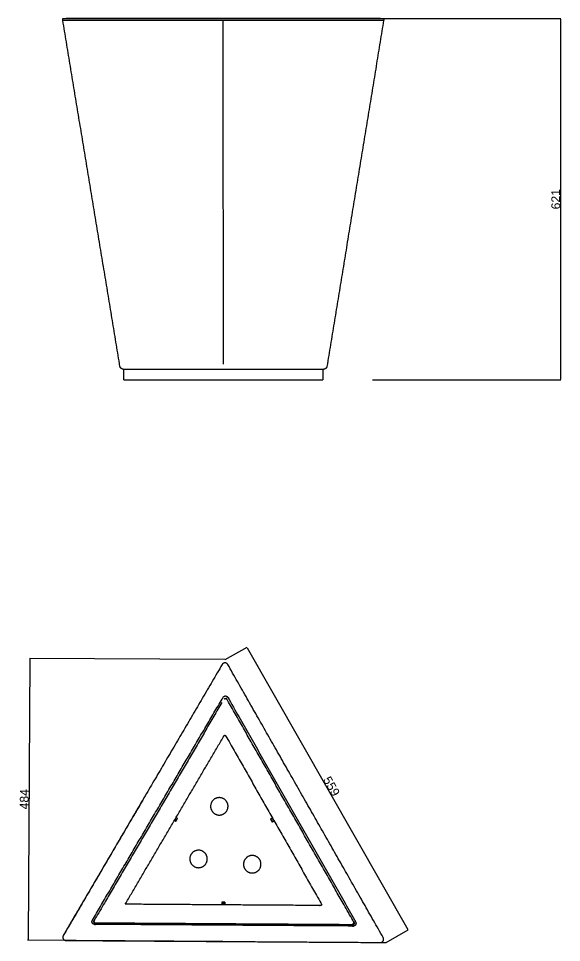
# Model space of a CAD drawing. Header units: millimetres. Extents: x -2321 to 1765, y -21 to 1587.
# Drawn here: x 832 to 1765, y 0 to 1587 of the extents above; entities that cross this region are included whole.
import ezdxf

# ---------------------------------------------------------------- set-up
doc = ezdxf.new("R2010")
doc.units = ezdxf.units.MM
doc.header["$MEASUREMENT"] = 0
doc.layers.add('Domyślny', color=7, linetype='Continuous', true_color=0x000000)
doc.layers.add('Utwórz2D linie widoczne', color=7, linetype='Continuous', true_color=0x000000)
doc.styles.add('Arial', font='arial.ttf')
doc.dimstyles.new('Domyślny', dxfattribs={"dimtxt": 15, "dimasz": 1, "dimexe": 0.5, "dimexo": 0.5, "dimgap": 0.25, "dimtad": 1, "dimtoh": 1, "dimdec": 0, "dimzin": 1, "dimdsep": 46, "dimtxsty": 'Arial', "dimcen": 0.5, "dimazin": 0, "dimtfac": 1, "dimtdec": 4, "dimtix": 1, "dimtmove": 1, "dimatfit": 3, "dimfxl": 0, "dimtolj": 1, "dimtzin": 1, "dimarcsym": 0})

# ---------------------------------------------------------------- blocks, each defined once
blk = doc.blocks.new('*D1')
at = {"layer": 'Defpoints', "color": 0}
for p in [(1439.8, 1587.2), (1439.8, 966.3), (1762.6, 966.3)]:
    blk.add_point(p, dxfattribs=at)
at = {"layer": 'Domyślny', "color": 0, "lineweight": -2}
for p, q in [((1440.3, 1587.2), (1763.1, 1587.2)), ((1762.6, 1586.2), (1762.6, 967.3)), ((1440.3, 966.3), (1763.1, 966.3))]:
    blk.add_line(p, q, dxfattribs=at)
at = {"layer": 'Domyślny', "color": 0}
for points in [[(1762.7, 1586.2), (1762.4, 1586.2), (1762.6, 1587.2)], [(1762.4, 967.3), (1762.7, 967.3), (1762.6, 966.3)]]:
    blk.add_solid(points, dxfattribs=at)
at = {"layer": 'Domyślny', "color": 0, "insert": (1754.7, 1276.8), "char_height": 15, "attachment_point": 5, "rotation": 90, "style": 'Arial'}
blk.add_mtext('\\A1;621', dxfattribs=at)
blk = doc.blocks.new('*D2')
at = {"layer": 'Defpoints', "color": 0}
for p in [(1187, 485.9), (1501, 21.4), (1463.3, 0)]:
    blk.add_point(p, dxfattribs=at)
at = {"layer": 'Domyślny', "color": 0, "lineweight": -2}
for p, q in [((1187.4, 486.1), (1225.1, 507.6)), ((1225.1, 506.4), (1500.5, 22.3)), ((1463.8, 0.2), (1501.4, 21.7))]:
    blk.add_line(p, q, dxfattribs=at)
at = {"layer": 'Domyślny', "color": 0}
for points in [[(1225.3, 506.5), (1225, 506.4), (1224.6, 507.3)], [(1500.3, 22.2), (1500.6, 22.4), (1501, 21.4)]]:
    blk.add_solid(points, dxfattribs=at)
at = {"layer": 'Domyślny', "color": 0, "insert": (1369.7, 268.3), "char_height": 15, "attachment_point": 5, "rotation": 299.6292, "style": 'Arial'}
blk.add_mtext('\\A1;559', dxfattribs=at)
blk = doc.blocks.new('*D3')
at = {"layer": 'Defpoints', "color": 0}
for p in [(1187, 485.9), (848.7, 4), (1183.8, 1.8)]:
    blk.add_point(p, dxfattribs=at)
at = {"layer": 'Domyślny', "color": 0, "lineweight": -2}
for p, q in [((851.9, 487.1), (848.8, 5)), ((1186.5, 485.9), (851.4, 488.1)), ((1183.3, 1.8), (848.2, 4))]:
    blk.add_line(p, q, dxfattribs=at)
at = {"layer": 'Domyślny', "color": 0}
for points in [[(852, 487.1), (851.7, 487.1), (851.9, 488.1)], [(848.6, 5), (848.9, 5), (848.7, 4)]]:
    blk.add_solid(points, dxfattribs=at)
at = {"layer": 'Domyślny', "color": 0, "insert": (842.4, 246.1), "char_height": 15, "attachment_point": 5, "rotation": 89.6282, "style": 'Arial'}
blk.add_mtext('\\A1;484', dxfattribs=at)

msp = doc.modelspace()

# ---------------------------------------------------------------- linework, layer by layer
at = {"layer": 'Utwórz2D linie widoczne'}
msp.add_open_spline([(1183.7, 1587.2), (1184.5, 1587.2), (1186, 1587.2), (1187.7, 1587.2), (1188.5, 1587.2), (1189.3, 1587.2), (1190.7, 1587.2), (1191.3, 1587.2), (1191.7, 1587.2), (1238.9, 1587.2), (1286.1, 1587.2), (1333.4, 1587.2)], degree=3, knots=[1452.592596, 1452.592596, 1452.592596, 1452.592596, 1458.071303, 1458.071303, 1458.071303, 1460.719334, 1460.719334, 1463.367365, 1463.367365, 1463.367365, 1771.289878, 1771.289878, 1771.289878, 1771.289878], dxfattribs=at)
for points, weights, degree, knots in [([(908.5, 1587.2), (908.9, 1587.2), (909.2, 1587.2), (910.8, 1587.2), (914.1, 1587.2)], [1, 0.999999987983, 1, 0.866034321005, 1], 2, [0, 0, 0, 0.729926, 0.729926, 7.012898, 7.012898, 7.012898]), ([(963.2, 1587.2), (1185.3, 1587.2), (1407.4, 1587.2), (1408.4, 1587.2), (1408.9, 1587.2), (1409.1, 1587.2), (1409.1, 1587.2)], [1, 1, 1, 0.866026334313, 1, 0.933013167156, 0.933013167156], 2, [2422.607179, 2422.607179, 2422.607179, 3217.307315, 3217.307315, 3220.448896, 3220.448896, 3222.019687, 3222.019687, 3222.019687]), ([(1407.4, 1587.2), (1298.3, 1587.2), (1189.1, 1587.2), (1188.7, 1587.2), (1187.7, 1587.2), (1186.7, 1587.2), (1186.2, 1587.2), (1074.7, 1587.2), (963.2, 1587.2)], [1, 1, 1, 0.86602292904, 1, 0.86602292904, 1, 1, 1], 2, [3228.904758, 3228.904758, 3228.904758, 4018.832003, 4018.832003, 4021.973625, 4021.973625, 4025.115248, 4025.115248, 4814.232057, 4814.232057, 4814.232057]), ([(1453.7, 1587.2), (1456.9, 1587.2), (1458.5, 1587.2), (1459.3, 1587.2), (1459.3, 1587.2)], [1, 0.866023144325, 1, 0.933011572163, 0.933011572163], 2, [-2.173957, -2.173957, -2.173957, 4.109282, 4.109282, 7.250902, 7.250902, 7.250902]), ([(1012.1, 984.9), (1011.1, 984.9), (1010.1, 985.3), (1009.1, 985.7), (1008.3, 986.4), (1007.5, 987.2), (1007, 988.2), (1006.8, 988.7), (1006.7, 989.3), (1006.6, 989.4), (1006.6, 989.6)], [1, 0.98394916214, 1, 0.980985470078, 1, 0.981181142373, 1, 0.994619690442, 1, 0.999635139326, 1], 2, [0, 0, 0, 2.003227, 2.003227, 4.18411, 4.18411, 6.353706, 6.353706, 7.512477, 7.512477, 7.814108, 7.814108, 7.814108]), ([(1361.9, 989.6), (1361.7, 988.7), (1361.3, 987.9), (1360.8, 986.9), (1360, 986.3), (1359.2, 985.6), (1358.2, 985.2), (1357.3, 984.9), (1356.4, 984.9)], [1, 0.986528698786, 1, 0.982770773145, 1, 0.982770368239, 1, 0.986021652606, 1], 2, [0, 0, 0, 1.834816, 1.834816, 3.910481, 3.910481, 5.986171, 5.986171, 7.855277, 7.855277, 7.855277]), ([(1191.7, 477.5), (1190.2, 480.3), (1186.9, 480.3), (1183.7, 480.3), (1182.1, 477.6)], [1, 0.866021851008, 1, 0.866021851005, 1], 2, [0, 0, 0, 5.846399, 5.846399, 11.692797, 11.692797, 11.692797]), ([(962.9, 34), (1185.2, 32.5), (1407.4, 31.1), (1408.4, 31.1), (1408.9, 31.9), (1409.4, 32.7), (1408.9, 33.6), (1300.1, 224.8), (1191.3, 416.1)], [1, 1, 1, 0.866026334353, 1, 0.866026334221, 1, 1, 1], 2, [2422.080552, 2422.080552, 2422.080552, 3217.307315, 3217.307315, 3219.06343, 3219.06343, 3220.819546, 3220.819546, 4008.090977, 4008.090977, 4008.090977]), ([(1183.7, 421.2), (1184.5, 422.6), (1186, 423.5), (1187.7, 423.5), (1189.4, 423.4), (1190.9, 422.6), (1191.7, 421.1), (1264.9, 292.5), (1338, 163.9), (1411.2, 35.2)], [1, 0.910681812271, 0.910681812271, 1, 0.910681812232, 0.910681812232, 1, 1, 1, 1], 3, [0, 0, 0, 0, 4.871983, 4.871983, 4.871983, 9.743965, 9.743965, 9.743965, 486.82264, 486.82264, 486.82264, 486.82264]), ([(1185.5, 418.7), (1186.3, 419), (1187.1, 419), (1189.3, 419), (1190.6, 417.3)], [1, 0.982734296398, 1, 0.905357603777, 1], 2, [0, 0, 0, 1.701559, 1.701559, 5.715533, 5.715533, 5.715533]), ([(1181.7, 412.3), (1071.6, 224.4), (961.5, 36.5), (961, 35.6), (961.5, 34.8), (961.9, 34), (962.9, 34)], [1, 1, 1, 0.866026947893, 1, 0.866026948036, 1], 2, [4041.195354, 4041.195354, 4041.195354, 4820.354518, 4820.354518, 4822.11063, 4822.11063, 4823.866741, 4823.866741, 4823.866741]), ([(1185.3, 355.1), (1185.6, 355.7), (1186.1, 356), (1186.7, 356), (1187.3, 356), (1187.8, 355.7), (1188.1, 355.1), (1242.9, 258.8), (1297.7, 162.4), (1352.6, 66), (1352.9, 65.5), (1352.8, 64.9), (1352.5, 64.4), (1352.2, 63.9), (1351.7, 63.6), (1351.1, 63.6), (1239.3, 64.3), (1127.5, 65), (1015.7, 65.8)], [1, 0.910681956795, 0.910681956795, 1, 0.910681956835, 0.910681956835, 1, 1, 1, 1, 0.910684238508, 0.910684238508, 1, 0.910684238582, 0.910684238582, 1, 1, 1, 1], 3, [0, 0, 0, 0, 1.727378, 1.727378, 1.727378, 3.454756, 3.454756, 3.454756, 608.28725, 608.28725, 608.28725, 610.014606, 610.014606, 610.014606, 611.741961, 611.741961, 611.741961, 1221.759408, 1221.759408, 1221.759408, 1221.759408]), ([(1190.2, 241.3), (1197.6, 228.3), (1184.5, 220.9), (1171.5, 213.4), (1164.1, 226.5), (1156.7, 239.5), (1169.7, 246.9), (1182.8, 254.3), (1190.2, 241.3)], [1, 0.707107019605, 1, 0.707106781187, 1, 0.707106781187, 1, 0.707106781187, 1], 2, [0, 0, 0, 23.561943, 23.561943, 47.123888, 47.123888, 70.685833, 70.685833, 94.247777, 94.247777, 94.247777]), ([(1154.5, 151), (1161.9, 138), (1148.9, 130.5), (1135.9, 123.1), (1128.4, 136.2), (1121, 149.2), (1134.1, 156.6), (1147.1, 164), (1154.5, 151)], [1, 0.707107019605, 1, 0.707106781187, 1, 0.707106781187, 1, 0.707106781187, 1], 2, [0, 0, 0, 23.561943, 23.561943, 47.123888, 47.123888, 70.685833, 70.685833, 94.247777, 94.247777, 94.247777]), ([(1246.7, 141.9), (1254.1, 128.8), (1241.1, 121.4), (1228.1, 114), (1220.6, 127), (1213.2, 140.1), (1226.3, 147.5), (1239.3, 154.9), (1246.7, 141.9)], [1, 0.707106900396, 1, 0.707106781187, 1, 0.707106781187, 1, 0.707106781187, 1], 2, [0, 0, 0, 23.561944, 23.561944, 47.123889, 47.123889, 70.685834, 70.685834, 94.247779, 94.247779, 94.247779]), ([(1411.2, 35.2), (1412, 33.8), (1412, 32.1), (1411.1, 30.6), (1410.3, 29.1), (1408.8, 28.3), (1407.1, 28.3), (1259.1, 29.2), (1111.2, 30.2), (963.2, 31.2), (961.5, 31.2), (960, 32), (959.2, 33.5), (958.3, 35), (958.4, 36.7), (959.2, 38.2)], [1, 0.910684363264, 0.910684363264, 1, 0.910684363402, 0.910684363402, 1, 1, 1, 1, 0.91068463202, 0.91068463202, 1, 0.910684631921, 0.910684631921, 1], 3, [0, 0, 0, 0, 4.871911, 4.871911, 4.871911, 9.743823, 9.743823, 9.743823, 486.813291, 486.813291, 486.813291, 491.685195, 491.685195, 491.685195, 496.557099, 496.557099, 496.557099, 496.557099]), ([(963.7, 34), (962.9, 34.5), (962.4, 35.5), (961.9, 36.2), (961.8, 37.1)], [1, 0.974714670304, 1, 0.982768229739, 1], 2, [0, 0, 0, 2.062537, 2.062537, 3.764054, 3.764054, 3.764054]), ([(1407.3, 36.4), (1408, 34.4), (1406.9, 32.6), (1406.4, 31.7), (1405.5, 31.1)], [1, 0.905157699479, 1, 0.9750336366, 1], 2, [0, 0, 0, 4.018281, 4.018281, 6.06593, 6.06593, 6.06593]), ([(909.3, 12), (907.6, 9.2), (909.2, 6.4), (910.8, 3.6), (914.1, 3.6)], [1, 0.866034320902, 1, 0.866034321056, 1], 2, [0, 0, 0, 5.84612, 5.84612, 11.69224, 11.69224, 11.69224]), ([(1453.7, 0.1), (1456.9, 0), (1458.5, 2.8), (1460.1, 5.6), (1458.5, 8.4)], [1, 0.866023144377, 1, 0.866023144222, 1], 2, [0, 0, 0, 5.84637, 5.84637, 11.692739, 11.692739, 11.692739])]:
    msp.add_rational_spline(points, weights, degree=degree, knots=knots, dxfattribs=at)
for points, degree in [([(908.5, 1584.4), (908.5, 1585.8), (908.5, 1587.2)], 2), ([(1006.6, 989.6), (957.6, 1286.8), (908.5, 1584)], 2), ([(908.7, 1584.4), (1183.9, 1584.4), (1459.1, 1584.4)], 2), ([(914, 1584.4), (914, 1584.4), (914.1, 1584.4)], 2), ([(974, 1587.2), (944, 1587.2), (914.1, 1587.2)], 2), ([(914.1, 1587.2), (1183.9, 1587.2), (1453.7, 1587.2)], 2), ([(962.6, 1587.2), (962.7, 1587.2), (962.8, 1587.2)], 2), ([(962.8, 1587.2), (1073.2, 1587.2), (1183.7, 1587.2)], 2), ([(1183.8, 1581), (1183.8, 1582.7), (1183.8, 1584.4)], 2), ([(1184.2, 993.7), (1184.1, 1189.4), (1184, 1385.2), (1183.8, 1581)], 3), ([(1459.2, 1584), (1410.6, 1286.8), (1361.9, 989.6)], 2), ([(1453.7, 1587.2), (1431.4, 1587.2), (1409.1, 1587.2)], 2), ([(1409.1, 1587.2), (1409.1, 1587.2), (1409.1, 1587.2)], 2), ([(1459.3, 1587.2), (1459.3, 1585.8), (1459.3, 1584.4)], 2), ([(1405, 1287.2), (1405, 1287.2), (1405, 1287.2)], 2), ([(1405.5, 1290), (1405.5, 1290), (1405.5, 1290)], 2), ([(1012.1, 985), (1012.1, 985), (1012.1, 985), (1012.1, 985)], 3), ([(1012.1, 984.9), (1013.6, 984.9), (1015.1, 984.9)], 2), ([(1013.5, 966.3), (1013.5, 975.6), (1013.5, 984.9)], 2), ([(1015.1, 984.9), (1015.2, 984.9), (1015.3, 984.9)], 2), ([(1015.3, 984.9), (1184.3, 984.9), (1353.2, 984.9)], 2), ([(1353.4, 984.9), (1354.9, 984.9), (1356.4, 984.9)], 2), ([(1355, 984.9), (1355, 975.6), (1355, 966.3)], 2), ([(1015.3, 966.3), (1184.3, 966.3), (1353.2, 966.3)], 2), ([(1353.2, 966.3), (1354.1, 966.3), (1355, 966.3)], 2), ([(1182.1, 477.6), (1045.7, 244.8), (909.3, 12)], 2), ([(1458.5, 8.4), (1325.1, 242.9), (1191.7, 477.5)], 2), ([(959.2, 38.2), (1071.4, 229.7), (1183.7, 421.2)], 2), ([(1188.9, 420.3), (1188.9, 419.5), (1188.9, 418.6)], 2), ([(1015.7, 65.8), (1100.5, 210.5), (1185.3, 355.1)], 2), ([(1044.8, 243.3), (977, 127.6), (909.2, 11.9)], 2), ([(1100.1, 209.8), (1101.4, 209), (1102.6, 208.3)], 2), ([(1102.6, 208.3), (1101.4, 209), (1100.1, 209.8)], 2), ([(1101.5, 212.1), (1102.7, 211.4), (1104, 210.6)], 2), ([(1102.6, 208.3), (1103.3, 209.5), (1104, 210.6)], 2), ([(1105.4, 213), (1104.1, 213.7), (1102.8, 214.5)], 2), ([(1104, 210.6), (1104.7, 211.8), (1105.4, 213)], 2), ([(1265.1, 211.9), (1266.8, 212.9), (1268.5, 213.9)], 2), ([(1268.5, 213.8), (1266.8, 212.8), (1265.1, 211.9)], 2), ([(1265.1, 211.9), (1265.7, 210.7), (1266.4, 209.5)], 2), ([(1266.4, 209.5), (1268.1, 210.5), (1269.8, 211.5)], 2), ([(1266.4, 209.5), (1267.1, 208.3), (1267.7, 207.2)], 2), ([(1267.7, 207.2), (1269.5, 208.1), (1271.2, 209.1)], 2), ([(1184.2, 69.4), (1182.9, 69.4), (1181.5, 69.4)], 2), ([(1181.5, 69.4), (1181.5, 67.1), (1181.5, 64.7)], 2), ([(1184.2, 64.7), (1184.2, 67), (1184.2, 69.4)], 2), ([(1186.9, 69.4), (1185.6, 69.4), (1184.2, 69.4)], 2), ([(1186.9, 64.6), (1186.9, 67), (1186.9, 69.4)], 2), ([(1186.9, 69.4), (1186.9, 67), (1186.9, 64.6)], 2), ([(963.2, 34.4), (962.9, 34.2), (962.6, 34)], 2), ([(1407.5, 35.5), (1407.7, 35.4), (1407.9, 35.2)], 2), ([(1405.5, 31.1), (1405.5, 31.1), (1405.5, 31.1)], 2), ([(909.2, 11.9), (909.2, 11.9), (909.2, 11.9)], 2), ([(914.1, 3.6), (1183.9, 1.8), (1453.7, 0.1)], 2), ([(1453.7, 0.1), (1458.5, 0), (1463.3, 0)], 2)]:
    msp.add_open_spline(points, degree=degree, dxfattribs=at)
for points, weights in [([(1012.1, 985), (1012.1, 985.1), (1012.1, 985.1)], [0.936057123936, 0.929378504904, 0.923373896108]), ([(1012.1, 984.9), (1012.1, 985), (1012.1, 985)], [1, 0.998305422416, 1]), ([(1012.1, 985), (1012.1, 985), (1012.1, 985)], [0.943203660971, 0.940085672168, 0.937100271878]), ([(1012.1, 984.9), (1012.1, 984.9), (1012.1, 984.9)], [1, 0.9951822093, 0.990542801136]), ([(1013.5, 966.3), (1013.5, 966.3), (1015.3, 966.3)], [0.804931675591, 0.632812565819, 1]), ([(909.2, 11.9), (908.9, 11.3), (908.7, 10.6)], [0.999998136798, 0.930622297537, 0.880758222371])]:
    msp.add_rational_spline(points, weights, degree=2, dxfattribs=at)

# ---------------------------------------------------------------- dimensions: what is measured, and where the dimension line sits
at = {"layer": 'Domyślny'}
for p1, p2, distance, picture, middle in [((1439.8, 1587.2), (1439.8, 966.3), 322.8, '*D1', (1754.7, 1276.8)), ((1187, 485.9), (1463.3, 0), 43.3, '*D2', (1369.7, 268.3)), ((1187, 485.9), (1183.8, 1.8), -335.1, '*D3', (842.4, 246.1))]:
    dim = msp.add_aligned_dim(p1=p1, p2=p2, distance=distance, dimstyle='Domyślny', dxfattribs=at)
    dim.commit()
    dim.dimension.update_dxf_attribs({"geometry": picture, "text_midpoint": middle})

doc.saveas('drawing.dxf')
